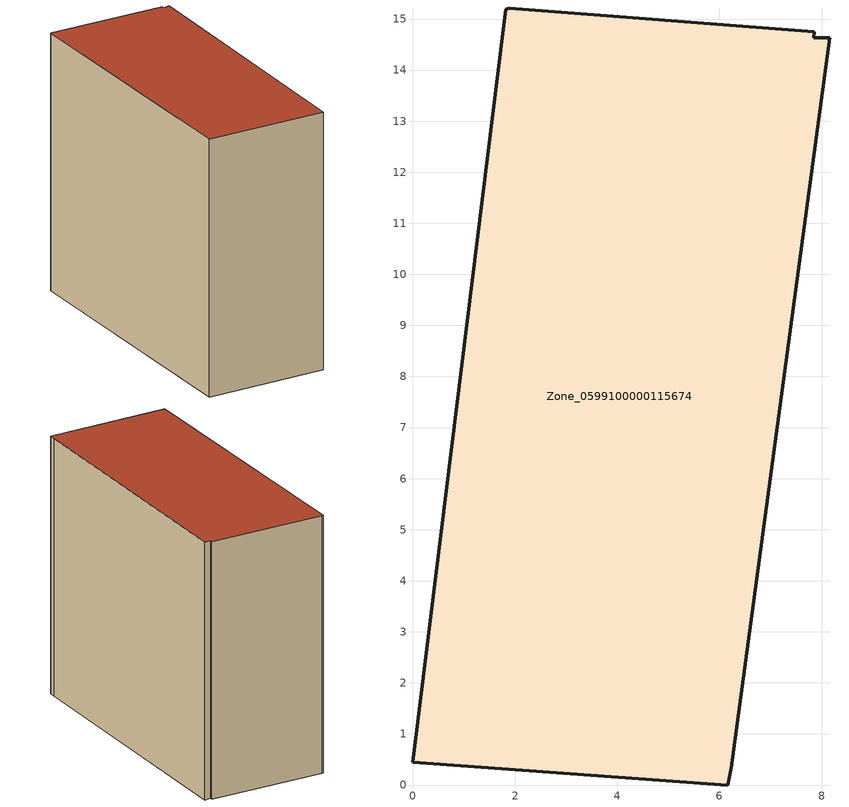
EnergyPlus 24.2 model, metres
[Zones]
Zone_0599100000115674
 floor ground (C_G): 8.16,14.64 6.23,0.34 6.16,0 0,0.45 1.82,15.19 1.89,15.22 7.86,14.75 7.84,14.63 z0
 wall outside (C_F): 6.16,0 6.23,0.34 8.16,14.64 7.84,14.63 7.86,14.75 1.89,15.22 1.82,15.19 0,0.45 6.16,0 z0:12.79
 roof outside (C_R): 6.23,0.34 8.16,14.64 7.84,14.63 7.86,14.75 1.89,15.22 1.82,15.19 0,0.45 6.16,0 z12.79
[BUILDING]
Pand.0599100000115674: North Axis=0; Terrain=City; Loads Convergence Tolerance Value=0.04; Temperature Convergence Tolerance Value=0.4; Solar Distribution=FullExterior; Maximum Number of Warmup Days=25; Minimum Number of Warmup Days=1
[Site:Location]
Rotterdam.The.Hague.AP_ZH_NLD Design_Conditions: Latitude=51.96; Longitude=4.45; Time Zone=1; Elevation=-4.5
[SITE:GROUNDTEMPERATURE:BUILDINGSURFACE]
18, 18, 18, 18, 18, 18, 18, 18, 18, 18, 18, 18
[MATERIAL] Thermal Absorptance=0.9; Solar Absorptance=0.7; Visible Absorptance=0.7
Name | Roughness | Thickness | Conductivity | Density | Specific Heat
G.TI.1946 | MediumSmooth | 0.15 | 1 | 540 | 1210
F.TI.1946 | Rough | 0.3 | 0.857143 | 1920 | 840
R.TI.1946 | MediumRough | 0.2 | 0.1 | 1500 | 1000
[CONSTRUCTION]
C_G: G.TI.1946
C_F: F.TI.1946
C_R: R.TI.1946
[ZONE]
Zone_0599100000115674: Type=1; Multiplier=1; Ceiling Height=Autocalculate; Volume=Autocalculate; Floor Area=autocalculate; Part of Total Floor Area=Yes
[ZONEINFILTRATION:DESIGNFLOWRATE]
Infil_Zone_0599100000115674: Zone or ZoneList or Space or SpaceList=Zone_0599100000115674; Schedule=AlwaysOn; Design Flow Rate Calculation Method=Flow/Area; Flow Rate per Floor Area=0.003; Constant Term Coefficient=1; Temperature Term Coefficient=0; Velocity Term Coefficient=0; Velocity Squared Term Coefficient=0
[HVACTEMPLATE:ZONE:IDEALLOADSAIRSYSTEM]
Zone_0599100000115674: Maximum Heating Supply Air Temperature=50; Minimum Cooling Supply Air Temperature=13; Maximum Heating Supply Air Humidity Ratio=0.0156; Minimum Cooling Supply Air Humidity Ratio=0.0077; Heating Limit=NoLimit; Cooling Limit=NoLimit; Dehumidification Control Type=ConstantSensibleHeatRatio; Cooling Sensible Heat Ratio=0.7; Dehumidification Setpoint=60; Humidification Control Type=None; Humidification Setpoint=30; Outdoor Air Method=None; Outdoor Air Flow Rate per Person=0.00944; Outdoor Air Flow Rate per Zone Floor Area=0; Outdoor Air Flow Rate per Zone=0; Demand Controlled Ventilation Type=None; Outdoor Air Economizer Type=NoEconomizer; Heat Recovery Type=None; Sensible Heat Recovery Effectiveness=0.7; Latent Heat Recovery Effectiveness=0.65
[ZONECONTROL:THERMOSTAT]
ThermostatControl_Zone_0599100000115674: Zone or ZoneList=Zone_0599100000115674; Control Type Schedule=DualSetpointControlType; Control 1=Thermostat_Zone_0599100000115674; Temperature Difference Between Cutout And Setpoint=0
[THERMOSTATSETPOINT:DUALSETPOINT]
Thermostat_Zone_0599100000115674: Heating Setpoint Temperature Schedule=HeatingSetpoint_Zone_0599100000115674; Cooling Setpoint Temperature Schedule=CoolingSetpoint_Zone_0599100000115674
[SCHEDULE:COMPACT]
HeatingSetpoint_Zone_0599100000115674: Through: 12/31, For: AllDays, Until: 24:00, 21
CoolingSetpoint_Zone_0599100000115674: Through: 12/31, For: AllDays, Until: 24:00, 24
DualSetpointControlType: Through: 12/31, For: AllDays, Until: 24:00, 4
AlwaysOn: Through: 12/31, For: AllDays, Until: 24:00, 1
